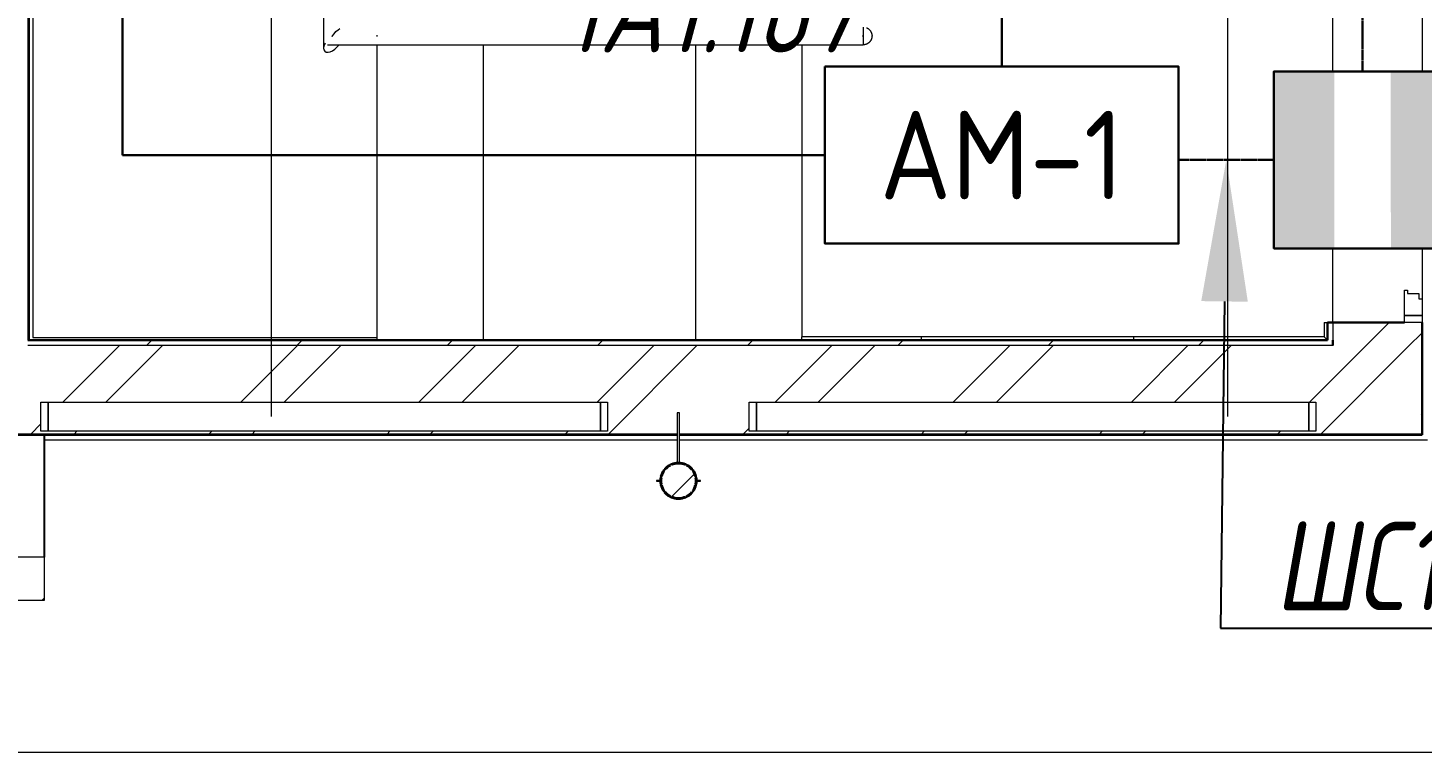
# Model space of a CAD drawing. Header units: millimetres. Extents: x -259793 to 1187961, y -549744 to 43070.
# Drawn here: x -8243 to -4306, y 10008 to 12054 of the extents above; entities that cross this region are included whole.
import ezdxf
from ezdxf import colors
from ezdxf.entities.mleader import LeaderData, LeaderLine
from ezdxf.enums import TextEntityAlignment as Align
from ezdxf.math import Vec2, Vec3

# ---------------------------------------------------------------- set-up
doc = ezdxf.new("R2010")
doc.units = ezdxf.units.MM
for name, pattern in [('ADSK_Линия сетки', [25, 20, -2.5, 0, -2.5]), ('ADSK_Сверху', [450, 300, -150]), ('штриховаяX2', [1.5, 1, -0.5])]:
    doc.linetypes.add(name, pattern=pattern)
for name, color, linetype, lineweight in [('RC-Выноски', 7, 'Continuous', 0), ('RC-Извещатели_охранные', 5, 'Continuous', 30), ('RC-Линии_связи-Адресные', 5, 'Continuous', 30), ('RC-Прочее_оборудование', 5, 'Continuous', 30), ('Двери', 252, 'Continuous', 9), ('Крыша', 7, 'Continuous', 9), ('Крыша штриховка', 7, 'Continuous', 9), ('Лестницы', 252, 'Continuous', 9), ('Линии', 7, 'Continuous', 9), ('Обобщенные модели', 252, 'Continuous', 18), ('Ограждение', 252, 'Continuous', 9), ('Окна', 252, 'Continuous', 9), ('Оси', 252, 'Continuous', 9), ('Перекрытие', 252, 'Continuous', 18), ('Стены внутренние', 7, 'Continuous', 18), ('Стены наружные', 7, 'Continuous', 18), ('Стены штриховка', 7, 'Continuous', 9)]:
    doc.layers.add(name, color=color, linetype=linetype, lineweight=lineweight)
doc.layers.add('RC-Позиционные_обозначения', color=7, linetype='Continuous')
doc.styles.add('ISOCPEUR', font='isocpeur.ttf', dxfattribs={"width": 0.9, "height": 350})
doc.styles.add('RubezhCAD', font='', dxfattribs={"oblique": 10})
doc.styles.get("Standard").update_dxf_attribs({"font": ''})
doc.styles.get('RubezhCAD').set_extended_font_data('GOST type A')
doc.styles.get('Standard').set_extended_font_data('GOST type B')

# ---------------------------------------------------------------- blocks, each defined once
blk = doc.blocks.new('RC-UGO-IOM-02')
at = {"layer": 'RC-Извещатели_охранные'}
blk.add_point((0, 0), dxfattribs=at)
blk.add_attdef('PSTN', text='', height=2.5, dxfattribs=at).set_placement((0.977, 2.603), align=Align.BOTTOM_LEFT)
blk.add_wipeout([(2.5, -2.5), (2.5, 2.5), (-2.5, 2.5), (-2.5, -2.5)]).dxf.layer = 'RC-Извещатели_охранные'
blk.add_wipeout([(-2.5, -2.5), (-2.5, 2.5), (2.5, 2.5), (2.5, -2.5)]).dxf.layer = 'RC-Извещатели_охранные'
h = blk.add_hatch(color=256, dxfattribs=at)
h.dxf.hatch_style = 1
h.paths.add_polyline_path([(2.5, 0.8), (2.5, 2.506), (-2.5, 2.499), (-2.5, 0.8)])
h = blk.add_hatch(color=256, dxfattribs=at)
h.dxf.hatch_style = 1
h.paths.add_polyline_path([(2.5, -2.5), (2.5, -0.794), (-2.5, -0.801), (-2.5, -2.5)])
blk.add_lwpolyline([(-2.5, -2.5), (2.5, -2.5), (2.5, 2.5), (-2.5, 2.5)], close=True, dxfattribs=at)
blk = doc.blocks.new('RC-UGO-AM-01')
at = {"layer": 'RC-Прочее_оборудование'}
blk.add_point((0, 0), dxfattribs=at)
blk.add_attdef('PSTN', text='', height=2.5, dxfattribs=at).set_placement((2.323, 2.403), align=Align.BOTTOM_LEFT)
blk.add_wipeout([(4.993, 2.499), (4.993, -2.499), (-4.993, -2.499), (-4.987, 2.499)]).dxf.layer = 'RC-Прочее_оборудование'
blk.add_wipeout([(-4.993, -2.499), (-4.993, 2.499), (4.993, 2.499), (4.993, -2.499)]).dxf.layer = 'RC-Прочее_оборудование'
blk.add_lwpolyline([(-4.993, 2.499), (4.993, 2.499), (4.993, -2.499), (-4.993, -2.499), (-4.993, 2.499)], close=True, dxfattribs=at)
blk.add_lwpolyline([(-4.993, 2.499), (-4.987, 2.499)], dxfattribs=at)
blk.add_lwpolyline([(-4.993, 2.499), (-4.987, 2.499)], dxfattribs=at)
at = {"layer": 'RC-Прочее_оборудование', "ltscale": 100, "style": 'ISOCPEUR', "width": 0.9}
blk.add_text('АМ-1', height=2.5, dxfattribs=at).set_placement((0, 0), align=Align.MIDDLE)
blk = doc.blocks.new('1 этаж')
at = {"layer": 'Обобщенные модели', "lineweight": 9, "true_color": 0x636466}
h = blk.add_hatch(dxfattribs=at)
h.set_pattern_fill('FP_7', color=251, style=0, pattern_type=2)
h.set_pattern_definition([(45, (-32119.82, 96), (-106.066, 106.066), [])])
h.paths.add_polyline_path([(-6405.8, 10724.3), (-6383.1, 10730), (-6365.8, 10744.9), (-6357.1, 10764.7), (-6357.9, 10787.2), (-6368.1, 10806.5), (-6386.1, 10819.8), (-6405.8, 10824.3), (-6428.5, 10818.5), (-6445.8, 10803.6), (-6454.5, 10783.8), (-6453.4, 10760.8), (-6443.5, 10742), (-6425.5, 10728.8), (-6413.3, 10726)])
at = {"layer": 'Ограждение', "true_color": 0x636466}
h = blk.add_hatch(dxfattribs=at)
h.set_pattern_fill('FP_25', color=251, style=0, pattern_type=2)
h.set_pattern_definition([(0, (-32119.8, 96), (0, 600), []), (90, (-32119.8, 96), (-600, 4e-14), [])])
h.paths.add_polyline_path([(-4572.8, 11171.3), (-4582.8, 11181.3), (-6057.8, 11181.3), (-6057.8, 11171.3), (-5058.1, 11171.3)])
at = {"layer": 'Двери', "color": 251, "true_color": 0x636466}
for p, q in [((-4355.8, 11313.3), (-4346.8, 11313.3)), ((-4355.8, 11241.3), (-4355.8, 11313.3)), ((-4346.8, 11313.3), (-4346.8, 11303.3)), ((-4346.8, 11303.3), (-4314.8, 11303.3)), ((-4314.8, 11303.3), (-4314.8, 11288.3)), ((-4314.8, 11288.3), (-4305.8, 11288.3)), ((-4305.8, 11288.3), (-4305.8, 11241.3)), ((-4355.8, 11241.3), (-4305.8, 11241.3)), ((-4355.8, 11221.3), (-4355.8, 11241.3)), ((-4305.8, 11241.3), (-4355.8, 11241.3)), ((-4305.8, 11221.3), (-4355.8, 11221.3)), ((-4305.8, 11241.3), (-4305.8, 11221.3))]:
    blk.add_line(p, q, dxfattribs=at)
at = {"layer": 'Крыша', "color": 251, "true_color": 0x636466}
blk.add_line((-8195.8, 10904.3), (-8195.8, 10558.2), dxfattribs=at)
at = {"layer": 'Крыша', "color": 251, "lineweight": 18, "true_color": 0x636466}
for p, q in [((-8195.8, 10558.2), (-10355.8, 10558.2)), ((-8195.8, 10437.1), (-8195.8, 10558.2)), ((-10355.8, 10437.1), (-8195.8, 10437.1))]:
    blk.add_line(p, q, dxfattribs=at)
at = {"layer": 'Крыша', "color": 251, "linetype": 'Continuous', "true_color": 0x636466}
blk.add_line((-8202.3, 10437.1), (-8195.8, 10443.6), dxfattribs=at)
at = {"layer": 'Крыша штриховка', "color": 251, "linetype": 'Continuous', "true_color": 0x636466}
blk.add_line((-8197.8, 10904.3), (-8197.8, 10558.2), dxfattribs=at)
at = {"layer": 'Лестницы', "color": 251, "true_color": 0x636466}
for p, q in [((-7257.6, 12006.3), (-7257.6, 11171.3)), ((-7257.6, 12006.3), (-7257.6, 11171.3)), ((-6957.6, 12006.3), (-6957.6, 11171.3)), ((-6957.6, 12006.3), (-6957.6, 11171.3)), ((-6357.6, 12006.3), (-6357.6, 11171.3)), ((-6357.6, 12006.3), (-6357.6, 11171.3))]:
    blk.add_line(p, q, dxfattribs=at)
at = {"layer": 'Линии', "color": 251, "linetype": 'ADSK_Сверху', "ltscale": 100, "true_color": 0x636466}
blk.add_line((-8505.8, 10007.5), (-2273.8, 10007.5), dxfattribs=at)
at = {"layer": 'Обобщенные модели', "color": 251, "true_color": 0x636466}
for p, q in [((-6409.1, 10966.3), (-6409.1, 10826.3)), ((-6402.5, 10966.3), (-6409.1, 10966.3)), ((-6402.5, 10826.3), (-6402.5, 10966.3)), ((-6409.1, 10826.3), (-6406.7, 10826.3)), ((-6404.9, 10826.3), (-6402.5, 10826.3)), ((-6467.8, 10775.3), (-6467.8, 10773.3)), ((-6457.8, 10775.3), (-6467.8, 10775.3)), ((-6467.8, 10775.3), (-6467.8, 10773.3)), ((-6457.8, 10775.3), (-6467.8, 10775.3)), ((-6467.8, 10775.3), (-6467.8, 10773.3)), ((-6457.8, 10775.3), (-6467.8, 10775.3)), ((-6467.8, 10775.3), (-6467.8, 10773.3)), ((-6457.8, 10775.3), (-6467.8, 10775.3)), ((-6467.8, 10773.3), (-6457.8, 10773.3)), ((-6467.8, 10773.3), (-6457.8, 10773.3)), ((-6467.8, 10773.3), (-6457.8, 10773.3)), ((-6467.8, 10773.3), (-6457.8, 10773.3)), ((-6457.8, 10775.3), (-6455.8, 10775.3)), ((-6455.8, 10773.3), (-6457.8, 10773.3)), ((-6455.8, 10775.3), (-6455.8, 10773.3)), ((-6355.8, 10775.3), (-6353.8, 10775.3)), ((-6355.8, 10773.3), (-6355.8, 10775.3)), ((-6353.8, 10773.3), (-6355.8, 10773.3)), ((-6343.8, 10775.3), (-6353.8, 10775.3)), ((-6343.8, 10775.3), (-6353.8, 10775.3)), ((-6343.8, 10775.3), (-6353.8, 10775.3)), ((-6343.8, 10775.3), (-6353.8, 10775.3)), ((-6353.8, 10773.3), (-6343.8, 10773.3)), ((-6353.8, 10773.3), (-6343.8, 10773.3)), ((-6353.8, 10773.3), (-6343.8, 10773.3)), ((-6353.8, 10773.3), (-6343.8, 10773.3)), ((-6343.8, 10773.3), (-6343.8, 10775.3)), ((-6343.8, 10773.3), (-6343.8, 10775.3)), ((-6343.8, 10773.3), (-6343.8, 10775.3)), ((-6343.8, 10773.3), (-6343.8, 10775.3))]:
    blk.add_line(p, q, dxfattribs=at)
for radius, start, end in [(52, 90, 270), (50, 90, 270), (52, 270, 90), (50, 270, 90)]:
    blk.add_arc((-6405.8, 10774.3), radius, start, end, dxfattribs=at)
at = {"layer": 'Обобщенные модели', "color": 251, "lineweight": 40, "true_color": 0x636466}
for start, end in [(143.7992, 166.3688), (117.1715, 139.417), (90, 113.3059), (66.6941, 90), (40.583, 62.8285), (13.6312, 36.2008), (168.9964, 191.0036), (193.6312, 216.2008), (323.7992, 346.3688), (348.9964, 11.0036), (220.583, 242.8285), (246.6941, 270), (270, 293.3059), (297.1715, 319.417)]:
    blk.add_arc((-6405.8, 10774.3), 50, start, end, dxfattribs=at)
at = {"layer": 'Ограждение', "color": 251, "true_color": 0x636466}
for p, q in [((-8238.8, 12156.3), (-8238.8, 11171.3)), ((-8228.8, 12156.3), (-8228.8, 11179.3)), ((-7407.6, 12156.3), (-7407.6, 12006.3)), ((-7407.6, 12149), (-7407.6, 11996.6)), ((-5884.2, 12056.3), (-5884.2, 12006.3)), ((-7382.6, 12031.3), (-7384.9, 12029.9)), ((-5884.2, 12028.9), (-5884.2, 12033.6)), ((-7396.3, 12006.3), (-7257.6, 12006.3)), ((-7375.5, 12006.3), (-7239.7, 12006.3)), ((-7257.6, 12006.3), (-6057.6, 12006.3)), ((-7239.7, 12006.3), (-6050.3, 12006.3)), ((-6057.6, 12006.3), (-5884.2, 12006.3)), ((-6050.3, 12006.3), (-5884.2, 12006.3)), ((-4582.8, 11221.3), (-4572.8, 11221.3)), ((-4582.8, 11221.3), (-4582.8, 11181.3)), ((-6057.8, 11171.3), (-6057.8, 11181.3)), ((-4582.8, 11181.3), (-6057.8, 11181.3)), ((-4582.8, 11181.3), (-4572.8, 11171.3)), ((-8228.8, 11179.3), (-7257.6, 11179.3))]:
    blk.add_line(p, q, dxfattribs=at)
at = {"layer": 'Ограждение', "color": 251, "true_color": 0x636466, "flags": 128}
for points in [[(-7383.2, 12030), (-7382.6, 12031.3), (-7378.3, 12037.7), (-7372.9, 12043.8), (-7366.7, 12048.9), (-7362, 12052)], [(-5874.4, 12054.3), (-5873.5, 12053.9), (-5872.6, 12053.4), (-5871.8, 12053), (-5870.9, 12052.5), (-5870.1, 12051.9), (-5869.3, 12051.3), (-5868.5, 12050.7), (-5867.7, 12050.1), (-5867, 12049.4), (-5866.2, 12048.7), (-5865.6, 12048), (-5864.9, 12047.2), (-5864.3, 12046.4), (-5863.7, 12045.6), (-5863.1, 12044.8), (-5862.6, 12043.9), (-5862.1, 12043.1), (-5861.7, 12042.2), (-5861.3, 12041.3), (-5860.9, 12040.3), (-5860.5, 12039.4), (-5860.2, 12038.4), (-5860, 12037.5), (-5859.7, 12036.5), (-5859.5, 12035.5), (-5859.4, 12034.5), (-5859.3, 12033.5), (-5859.2, 12032.5), (-5859.2, 12031.5), (-5859.2, 12031.3)], [(-7403.2, 12010.7), (-7404.2, 12008.9), (-7406.7, 12002.5), (-7407.6, 11996.6)], [(-5859.2, 12031.3), (-5859.2, 12030.3), (-5859.3, 12029.3), (-5859.4, 12028.3), (-5859.5, 12027.3), (-5859.7, 12026.3), (-5859.9, 12025.3), (-5860.2, 12024.4), (-5860.5, 12023.4), (-5860.8, 12022.5), (-5861.2, 12021.5), (-5861.6, 12020.6), (-5862, 12019.7), (-5862.5, 12018.8), (-5863, 12018), (-5863.5, 12017.2), (-5864.1, 12016.3), (-5864.7, 12015.5), (-5865.4, 12014.8), (-5866.1, 12014), (-5866.8, 12013.3), (-5867.5, 12012.7), (-5868.3, 12012), (-5869, 12011.4), (-5869.8, 12010.8), (-5870.7, 12010.2), (-5871.5, 12009.7), (-5872.4, 12009.2), (-5873.3, 12008.8), (-5874.2, 12008.3), (-5875.1, 12008), (-5876.1, 12007.6), (-5877, 12007.3), (-5878, 12007.1), (-5879, 12006.8), (-5879.9, 12006.6), (-5880.9, 12006.5), (-5881.9, 12006.4), (-5882.9, 12006.3), (-5883.9, 12006.3), (-5884.2, 12006.3)], [(-7407.6, 11996.6), (-7406.7, 11991.7), (-7404.2, 11988), (-7400.2, 11985.9), (-7395.1, 11985.4), (-7389, 11986.7), (-7382.6, 11989.5), (-7376.1, 11993.8), (-7370.1, 11999.2), (-7364.9, 12005.4)]]:
    blk.add_lwpolyline(points, dxfattribs=at)
at = {"layer": 'Ограждение', "color": 251, "true_color": 0x636466}
for points in [[(-7257.5, 12033.2), (-7257.5, 12032.6), (-7257.6, 12031.3), (-7257.5, 12029.9), (-7257.5, 12029.3)], [(-6057.5, 12029.3), (-6057.6, 12029.9), (-6057.6, 12031.3), (-6057.6, 12032.6), (-6057.5, 12033.2)]]:
    blk.add_open_spline(points, degree=3, dxfattribs=at)
at = {"layer": 'Окна', "color": 251, "true_color": 0x636466}
for p, q in [((-8205.8, 10996.3), (-8185.8, 10996.3)), ((-8205.8, 10914.3), (-8205.8, 10996.3)), ((-8185.8, 10996.3), (-8185.8, 10914.3)), ((-8185.8, 10914.3), (-8185.8, 10996.3)), ((-8185.8, 10996.3), (-6625.8, 10996.3)), ((-6625.8, 10996.3), (-6605.8, 10996.3)), ((-6625.8, 10914.3), (-6625.8, 10996.3)), ((-6625.8, 10996.3), (-6625.8, 10914.3)), ((-6605.8, 10996.3), (-6605.8, 10914.3)), ((-6205.8, 10996.3), (-6185.8, 10996.3)), ((-6205.8, 10914.3), (-6205.8, 10996.3)), ((-6185.8, 10996.3), (-6185.8, 10914.3)), ((-6185.8, 10914.3), (-6185.8, 10996.3)), ((-6185.8, 10996.3), (-4625.8, 10996.3)), ((-4625.8, 10996.3), (-4605.8, 10996.3)), ((-4625.8, 10914.3), (-4625.8, 10996.3)), ((-4625.8, 10996.3), (-4625.8, 10914.3)), ((-4605.8, 10996.3), (-4605.8, 10914.3)), ((-8185.8, 10914.3), (-8205.8, 10914.3)), ((-6625.8, 10914.3), (-8185.8, 10914.3)), ((-6605.8, 10914.3), (-6625.8, 10914.3)), ((-6185.8, 10914.3), (-6205.8, 10914.3)), ((-4625.8, 10914.3), (-6185.8, 10914.3)), ((-4605.8, 10914.3), (-4625.8, 10914.3))]:
    blk.add_line(p, q, dxfattribs=at)
at = {"layer": 'Оси', "color": 251, "linetype": 'ADSK_Линия сетки', "ltscale": 100, "true_color": 0x636466}
for p, q in [((-7555.8, 32206.9), (-7555.8, 10956.3)), ((-4855.8, 32206.9), (-4855.8, 10956.3))]:
    blk.add_line(p, q, dxfattribs=at)
at = {"layer": 'Перекрытие', "color": 251, "ltscale": 100, "true_color": 0x636466}
blk.add_line((-6057.6, 12006.3), (-6057.6, 11181.3), dxfattribs=at)
at = {"layer": 'Стены внутренние', "color": 251, "true_color": 0x636466}
for p, q in [((-4557.8, 11221.3), (-4557.8, 12721.3)), ((-4305.8, 12654.3), (-4305.8, 11288.3))]:
    blk.add_line(p, q, dxfattribs=at)
at = {"layer": 'Стены внутренние', "color": 251, "lineweight": 30, "true_color": 0x636466}
for p, q in [((-4355.8, 11221.3), (-4557.8, 11221.3)), ((-4305.8, 10904.3), (-4305.8, 11221.3)), ((-4557.8, 11171.3), (-4557.8, 11156.3)), ((-8505.8, 10904.3), (-6408.4, 10904.3)), ((-6402.9, 10904.3), (-4305.8, 10904.3))]:
    blk.add_line(p, q, dxfattribs=at)
at = {"layer": 'Стены внутренние', "color": 251, "linetype": 'Continuous', "lineweight": 9, "true_color": 0x636466}
for p, q in [((-4464, 11156.3), (-4399, 11221.3)), ((-4342.1, 11156.3), (-4307.8, 11190.6)), ((-8144.3, 10996.3), (-7984.3, 11156.3)), ((-8022.4, 10996.3), (-7862.4, 11156.3)), ((-7641.4, 10996.3), (-7481.4, 11156.3)), ((-7519.5, 10996.3), (-7359.5, 11156.3)), ((-7138.5, 10996.3), (-6978.5, 11156.3)), ((-7016.6, 10996.3), (-6856.6, 11156.3)), ((-6635.6, 10996.3), (-6475.6, 11156.3)), ((-6603.7, 10906.3), (-6353.7, 11156.3)), ((-6132.7, 10996.3), (-5972.7, 11156.3)), ((-6010.8, 10996.3), (-5850.8, 11156.3)), ((-5629.8, 10996.3), (-5469.8, 11156.3)), ((-5507.9, 10996.3), (-5347.9, 11156.3)), ((-5126.9, 10996.3), (-4966.9, 11156.3)), ((-5005, 10996.3), (-4845, 11156.3)), ((-4624, 10996.3), (-4464, 11156.3)), ((-4592.1, 10906.3), (-4342.1, 11156.3)), ((-4305.8, 10960.3), (-4307.8, 10963.7)), ((-8234.3, 10906.3), (-8205.8, 10934.8)), ((-8112.4, 10906.3), (-8104.4, 10914.3)), ((-7910.5, 10904.6), (-7911.5, 10906.3)), ((-7731.4, 10906.3), (-7723.4, 10914.3)), ((-7675.9, 10904.7), (-7676.8, 10906.3)), ((-7609.5, 10906.3), (-7601.5, 10914.3)), ((-7228.5, 10906.3), (-7220.5, 10914.3)), ((-7106.6, 10906.3), (-7098.6, 10914.3)), ((-7089.5, 10905), (-7090.2, 10906.3)), ((-6725.6, 10906.3), (-6717.6, 10914.3)), ((-6222.7, 10906.3), (-6205.8, 10923.2)), ((-6100.8, 10906.3), (-6092.8, 10914.3)), ((-5719.8, 10906.3), (-5711.8, 10914.3)), ((-5597.9, 10906.3), (-5589.9, 10914.3)), ((-5526.3, 10905.7), (-5527.2, 10904.3)), ((-5216.9, 10906.3), (-5208.9, 10914.3)), ((-5212, 10904.3), (-5212.9, 10905.9)), ((-5095, 10906.3), (-5087, 10914.3)), ((-4714, 10906.3), (-4706, 10914.3)), ((-6347.8, 10905.4), (-6348.4, 10904.3)), ((-5291.9, 10905.4), (-5292.5, 10904.3))]:
    blk.add_line(p, q, dxfattribs=at)
at = {"layer": 'Стены наружные', "color": 251, "true_color": 0x636466}
for p, q in [((-8242.6, 14741.3), (-8242.6, 11171.3)), ((-6408.7, 10889.3), (-8195.8, 10889.3)), ((-4290.8, 10889.3), (-6402.9, 10889.3))]:
    blk.add_line(p, q, dxfattribs=at)
at = {"layer": 'Стены наружные', "color": 251, "lineweight": 30, "true_color": 0x636466}
for p, q in [((-4572.8, 11221.3), (-4572.8, 11171.3)), ((-4557.8, 11221.3), (-4572.8, 11221.3)), ((-4572.8, 11171.3), (-8243, 11171.3))]:
    blk.add_line(p, q, dxfattribs=at)
at = {"layer": 'Стены наружные', "color": 251, "linetype": 'Continuous', "lineweight": 9, "true_color": 0x636466}
for p, q in [((-7907.4, 11156.3), (-7892.4, 11171.3)), ((-7483.1, 11156.3), (-7468.1, 11171.3)), ((-7058.8, 11156.3), (-7043.8, 11171.3)), ((-6634.6, 11156.3), (-6619.6, 11171.3)), ((-6210.3, 11156.3), (-6195.3, 11171.3)), ((-5786, 11156.3), (-5771, 11171.3)), ((-5361.8, 11156.3), (-5346.8, 11171.3)), ((-4937.5, 11156.3), (-4922.5, 11171.3))]:
    blk.add_line(p, q, dxfattribs=at)
at = {"layer": 'Стены штриховка', "color": 251, "true_color": 0x636466}
for p, q in [((-4557.8, 11221.3), (-4557.8, 11171.3)), ((-4307.8, 11221.3), (-4307.8, 10904.3)), ((-4557.8, 11156.3), (-8243, 11156.3)), ((-6408.4, 10906.3), (-8505.8, 10906.3)), ((-4305.8, 10906.3), (-6402.9, 10906.3))]:
    blk.add_line(p, q, dxfattribs=at)

msp = doc.modelspace()

# ---------------------------------------------------------------- linework, layer by layer
at = {"layer": 'RC-Линии_связи-Адресные'}
msp.add_line((-7975.63848, 11694.60499), (-7975.63848, 15727.38635), dxfattribs=at)

# ---------------------------------------------------------------- block references
msp.add_blockref('1 этаж', (0, 0))

# ---------------------------------------------------------------- next in the draw order: block references
at = {"layer": 'RC-Извещатели_охранные', "color": 1, "ltscale": 0.01}
ref = msp.add_blockref('RC-UGO-IOM-02', (-4474.09267, 11681.10788), dxfattribs=dict(at, xscale=100, yscale=100, zscale=100, rotation=90))
ref.add_attrib('PSTN', '1BGB16', dxfattribs={"layer": 'RC-Позиционные_обозначения', "height": 250, "style": 'RubezhCAD', "oblique": 15}).set_placement((-3685.60255, 11455.0021), align=Align.BOTTOM_CENTER)
at = {"layer": 'RC-Прочее_оборудование', "color": 1, "ltscale": 0.01}
ref = msp.add_blockref('RC-UGO-AM-01', (-5492.6955, 11694.60499), dxfattribs=dict(at, xscale=100, yscale=100, zscale=100))
ref.add_attrib('PSTN', '1A1.167', (-6732.22912, 11984.89513), dxfattribs={"layer": 'RC-Позиционные_обозначения', "height": 250, "style": 'RubezhCAD', "oblique": 15})

# ---------------------------------------------------------------- next in the draw order: linework, layer by layer
at = {"layer": 'RC-Линии_связи-Адресные'}
for p, q in [((-5492.40556, 11944.53751), (-5492.40556, 13556.7227)), ((-5991.69071, 11694.60499), (-7975.63848, 11694.60499))]:
    msp.add_line(p, q, dxfattribs=at)
at = {"layer": 'RC-Линии_связи-Адресные', "linetype": 'штриховаяX2', "ltscale": 2}
for p, q in [((-4474.09267, 12110.42517), (-4474.09267, 11931.10788)), ((-4724.09267, 11681.10788), (-4993.41035, 11681.10788))]:
    msp.add_line(p, q, dxfattribs=at)

# ---------------------------------------------------------------- next in the draw order: leaders
at = {"layer": 'RC-Выноски', "ltscale": 0.01}
ml = msp.add_multileader_mtext('Standard', dxfattribs=at)
ml.set_content('ШС1.9', color=256, style='RubezhCAD')
ml.set_leader_properties()
ml.build(insert=Vec2(0, 0))
ml.multileader.update_dxf_attribs({"has_text_frame": 1, "text_left_attachment_type": 6, "text_right_attachment_type": 6, "dogleg_length": 2, "arrow_head_size": 400, "scale": 100})
ctx = ml.context
ctx.base_point, ctx.scale, ctx.char_height, ctx.arrow_head_size, ctx.landing_gap_size, ctx.plane_origin = Vec3(-4821.57157, 10358.19295), 100, 250, 400, 100, Vec3(-291684.89443, -32855.60767)
ctx.left_attachment, ctx.right_attachment = 6, 6
notes = []
notes.append((ctx, [(0, (1, 1, 0), (-4875.24587, 10358.19295), (1, 0), 53.6743, [(0, [(-4858.75151, 11681.10788)], 0, [])])]))
ctx.mtext.insert, ctx.mtext.flow_direction = Vec3(-4721.57157, 10658.19295), 5
ctx.mtext.has_bg_fill, ctx.mtext.bg_color, ctx.mtext.bg_scale_factor, ctx.mtext.bg_transparency, ctx.mtext.use_window_bg_color = 1, -1027028792, 1.5, 0, 1
for ctx, leaders in notes:
    for number, flags, end, landing, length, lines in leaders:
        leader = LeaderData()
        leader.index, (leader.has_last_leader_line, leader.has_dogleg_vector, leader.attachment_direction) = number, flags
        leader.last_leader_point, leader.dogleg_vector, leader.dogleg_length = Vec3(end), Vec3(landing), length
        for number, points, colour, breaks in lines:
            line = LeaderLine()
            line.index, line.vertices, line.color, line.breaks = number, Vec3.list(points), colors.encode_raw_color(colour), breaks
            leader.lines.append(line)
        ctx.leaders.append(leader)

doc.saveas('drawing.dxf')
